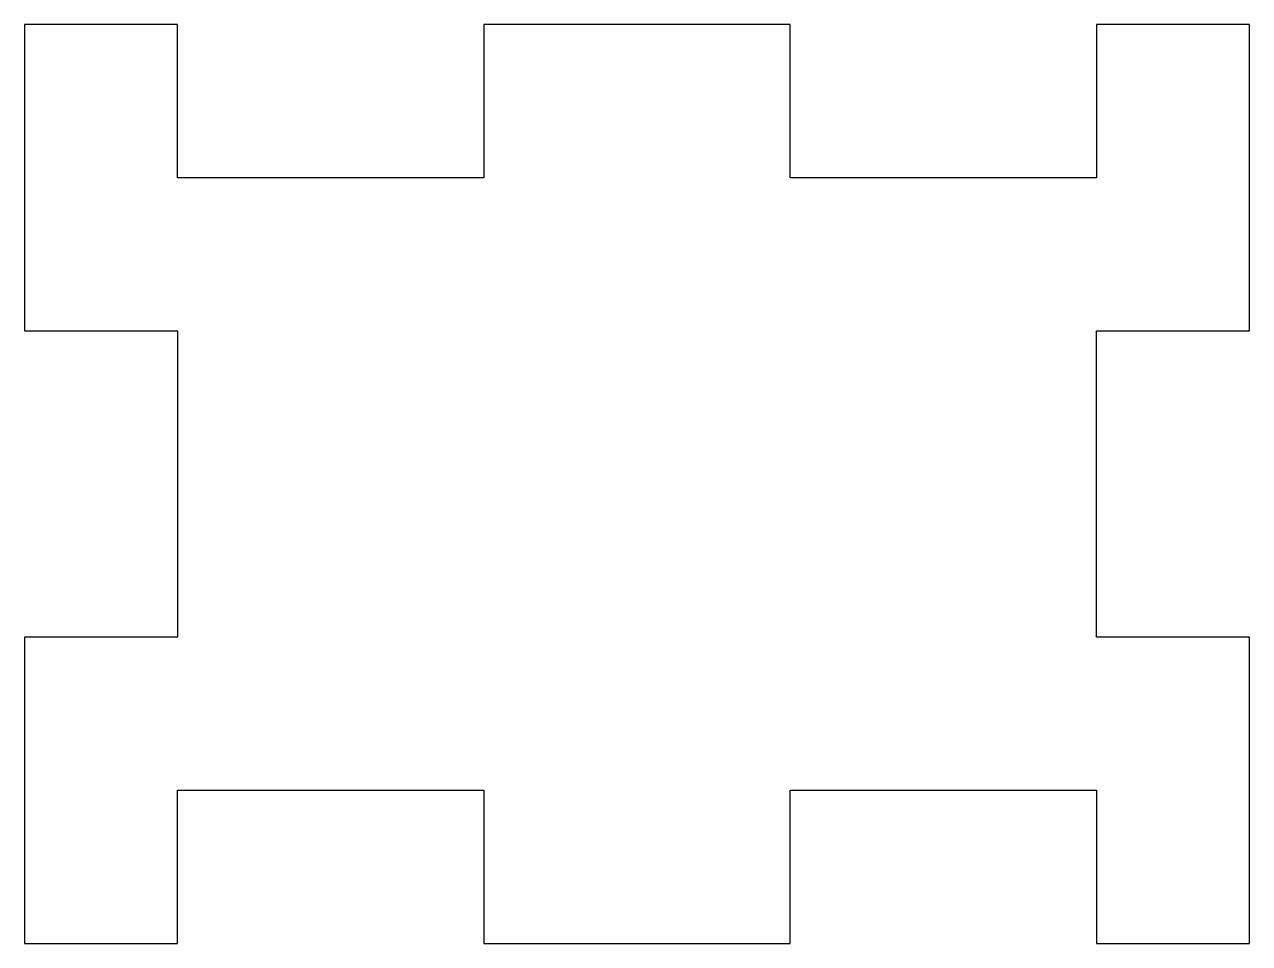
# Model space of a CAD drawing. Header units: millimetres. Extents: x -60 to 20, y 170 to 230.
import ezdxf

# ---------------------------------------------------------------- set-up
doc = ezdxf.new("R2010")
doc.units = ezdxf.units.MM
doc.layers.get('0').update_dxf_attribs({"linetype": 'CONTINUOUS'})

msp = doc.modelspace()

# ---------------------------------------------------------------- linework, layer by layer
msp.add_lwpolyline([(-60, 170), (-50, 170), (-50, 180), (-30, 180), (-30, 170), (-10, 170), (-10, 180), (10, 180), (10, 170), (20, 170), (20, 190), (10, 190), (10, 210), (20, 210), (20, 230), (10, 230), (10, 220), (-10, 220), (-10, 230), (-30, 230), (-30, 220), (-50, 220), (-50, 230), (-60, 230), (-60, 210), (-50, 210), (-50, 190), (-60, 190)], close=True)

doc.saveas('drawing.dxf')
